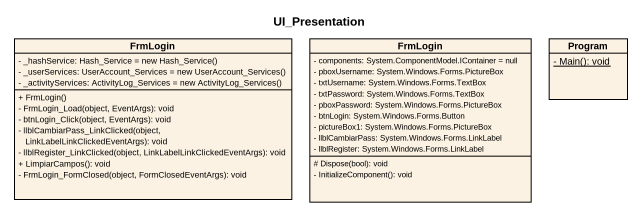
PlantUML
@startuml
title UI_Presentation
hide circle
hide empty members
skinparam classAttributeIconSize 0
class FrmLogin {
  {field} - _hashService: Hash_Service = new Hash_Service()
  {field} - _userServices: UserAccount_Services = new UserAccount_Services()
  {field} - _activityServices: ActivityLog_Services = new ActivityLog_Services()
  + FrmLogin()
  - FrmLogin_Load(object, EventArgs): void
  - btnLogin_Click(object, EventArgs): void
  - llblCambiarPass_LinkClicked(object, LinkLabelLinkClickedEventArgs): void
  - llblRegister_LinkClicked(object, LinkLabelLinkClickedEventArgs): void
  + LimpiarCampos(): void
  - FrmLogin_FormClosed(object, FormClosedEventArgs): void
}
class "FrmLogin" as FrmLogin_2 {
  - components: System.ComponentModel.IContainer = null
  - pboxUsername: System.Windows.Forms.PictureBox
  - txtUsername: System.Windows.Forms.TextBox
  - txtPassword: System.Windows.Forms.TextBox
  - pboxPassword: System.Windows.Forms.PictureBox
  - btnLogin: System.Windows.Forms.Button
  - pictureBox1: System.Windows.Forms.PictureBox
  - llblCambiarPass: System.Windows.Forms.LinkLabel
  - llblRegister: System.Windows.Forms.LinkLabel
  # Dispose(bool): void
  - InitializeComponent(): void
}
class Program {
  {static} - Main(): void
}
@enduml
